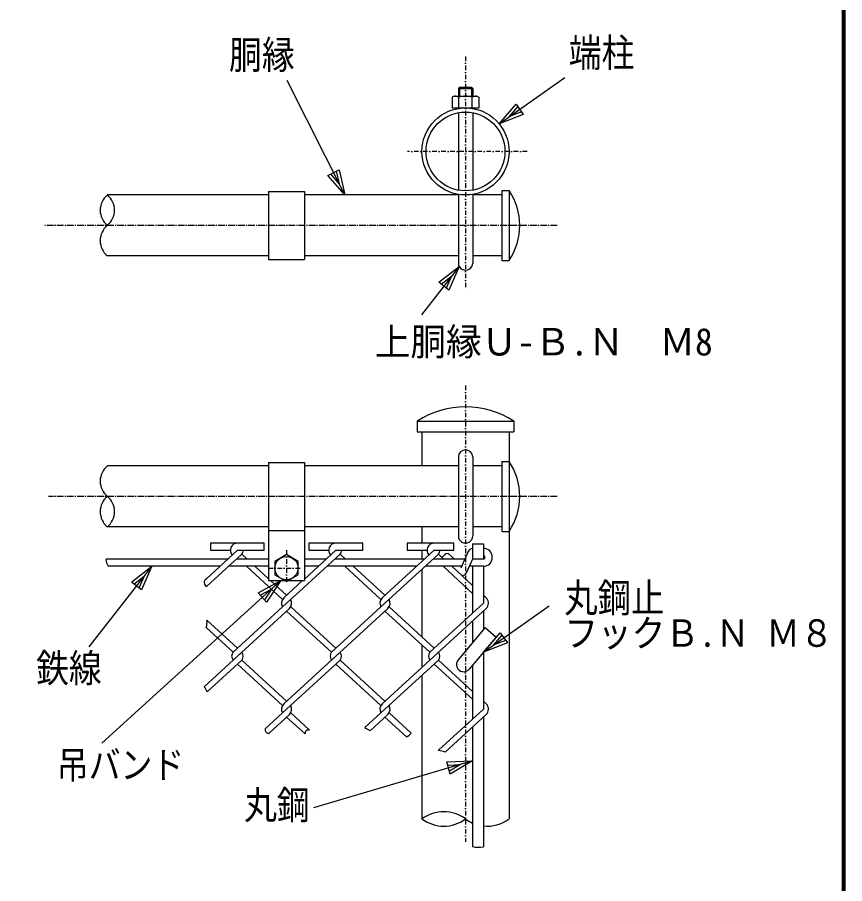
# Model space of a CAD drawing. Units: millimetres, scale not verified. Extents: x -2950 to 2950, y -2100 to 2100.
# Drawn here: x 1876 to 2800, y -434 to 533 of the extents above; entities that cross this region are included whole.
import ezdxf
from ezdxf.enums import TextEntityAlignment as Align

# ---------------------------------------------------------------- set-up
doc = ezdxf.new("R2010")
doc.units = ezdxf.units.MM
doc.header["$LTSCALE"] = 10
doc.linetypes.add('USER1', pattern=[1.125, 0.75, -0.125, 0.125, -0.125])
doc.linetypes.add('USER3', pattern=[1.01, 0.5, -0.25, 0.01, -0.25])
for name, color, linetype, lineweight in [('0-1_1', 7, 'Continuous', 25), ('0-2_0', 7, 'Continuous', 25), ('0-6_WAKU', 7, 'Continuous', 25)]:
    doc.layers.add(name, color=color, linetype=linetype, lineweight=lineweight)
doc.styles.add('ＭＳ ゴシック', font='')
doc.styles.get('ＭＳ ゴシック').set_extended_font_data('MS Gothic')

# ---------------------------------------------------------------- blocks, each defined once
blk = doc.blocks.new('C93')
at = {"layer": '0-1_1', "color": 4}
blk.add_line((40779.8, 18197.8), (40138.1, 19473.9), dxfattribs=at)
blk.add_lwpolyline([(40716.6, 18479.4), (40779.8, 18197.8), (40591.5, 18416.5)], close=True, dxfattribs=at)
blk.add_lwpolyline([(40685.3, 18463.7), (40716.9, 18322.9), (40622.8, 18432.2)], dxfattribs=at)
blk = doc.blocks.new('C94')
at = {"layer": '0-1_1', "color": 4}
blk.add_line((42504, 18991.8), (43237.7, 19508.9), dxfattribs=at)
blk.add_lwpolyline([(42773.2, 19095.9), (42504, 18991.8), (42692.5, 19210.3)], close=True, dxfattribs=at)
blk.add_lwpolyline([(42753, 19124.5), (42618.4, 19072.5), (42712.7, 19181.7)], dxfattribs=at)
blk = doc.blocks.new('C95')
at = {"layer": '0-1_1', "color": 4}
blk.add_line((40065.5, 14682.3), (38067.7, 12868.6), dxfattribs=at)
blk.add_lwpolyline([(39811.1, 14545.9), (40065.5, 14682.3), (39905.2, 14442.2)], close=True, dxfattribs=at)
blk.add_lwpolyline([(39834.6, 14520), (39961.8, 14588.2), (39881.7, 14468.1)], dxfattribs=at)
blk = doc.blocks.new('C96')
at = {"layer": '0-1_1', "color": 4}
blk.add_line((38624.6, 14842.3), (37922.4, 13942.2), dxfattribs=at)
blk.add_lwpolyline([(38397.2, 14664.6), (38624.6, 14842.3), (38507.6, 14578.4)], close=True, dxfattribs=at)
blk.add_lwpolyline([(38424.8, 14643), (38538.5, 14731.9), (38480, 14600)], dxfattribs=at)
blk = doc.blocks.new('C97')
at = {"layer": '0-1_1', "color": 4}
blk.add_line((42207.2, 12670.2), (40428.7, 12145), dxfattribs=at)
blk.add_lwpolyline([(41918.9, 12658), (42207.2, 12670.2), (41958.5, 12523.7)], close=True, dxfattribs=at)
blk.add_lwpolyline([(41928.8, 12624.4), (42073, 12630.5), (41948.6, 12557.3)], dxfattribs=at)

msp = doc.modelspace()

# ---------------------------------------------------------------- linework, layer by layer
at = {"layer": '0-1_1', "color": 4, "linetype": 'USER3'}
for p, q in [((2376.61, 489.1), (2376.61, 227.92)), ((2445.4, 383.25), (2311.81, 383.25)), ((2376.61, 121.82), (2376.61, -387.24)), ((2176.61, -61.79), (2176.61, -101.79)), ((2156.61, -81.79), (2196.61, -81.79))]:
    msp.add_line(p, q, dxfattribs=at)
at = {"layer": '0-1_1'}
for p, q in [((2369.8, 454.85), (2368.6, 453.65)), ((2369.8, 454.85), (2383.41, 454.85)), ((2383.41, 454.85), (2384.61, 453.65)), ((2364.11, 444.85), (2361.61, 443.7)), ((2368.6, 453.65), (2368.6, 444.85)), ((2368.6, 453.65), (2384.61, 453.65)), ((2384.61, 453.65), (2384.61, 444.85)), ((2361.61, 443.7), (2361.61, 431.85)), ((2369.11, 431.85), (2369.11, 443.7)), ((2384.1, 431.85), (2384.1, 443.7)), ((2361.61, 431.85), (2391.61, 431.85)), ((2368.6, 431.85), (2368.6, 431.19)), ((2368.6, 426.52), (2368.6, 339.99)), ((2384.61, 431.85), (2384.61, 431.19)), ((2384.61, 426.52), (2384.61, 339.99)), ((2156.61, 338.65), (2156.61, 262.65)), ((2156.61, 338.65), (2196.61, 338.65)), ((2196.61, 338.65), (2196.61, 262.65)), ((2417.21, 339.65), (2417.21, 261.65)), ((2417.21, 339.65), (2425.21, 339.65)), ((2425.21, 339.65), (2425.21, 261.65)), ((2156.61, 334.65), (1976.61, 334.65)), ((2368.6, 334.65), (2196.61, 334.65)), ((2368.6, 335.32), (2368.6, 258.65)), ((2384.61, 335.32), (2384.61, 258.65)), ((2417.21, 334.65), (2384.61, 334.65)), ((2156.61, 266.65), (1976.61, 266.65)), ((2156.61, 262.65), (2196.61, 262.65)), ((2368.6, 266.65), (2196.61, 266.65)), ((2417.21, 266.65), (2384.61, 266.65)), ((2417.21, 261.65), (2425.21, 261.65)), ((2322.6, 82.21), (2430.61, 82.21)), ((2322.6, 82.21), (2322.6, 70.21)), ((2430.61, 82.21), (2430.61, 70.21)), ((2322.6, 70.21), (2430.61, 70.21)), ((2328, 70.21), (2328, 32.21)), ((2425.21, 70.21), (2425.21, 37.21)), ((2368.6, 42.21), (2368.6, -45.79)), ((2384.61, 42.21), (2384.61, -45.79)), ((2156.61, 32.21), (1976.61, 32.21)), ((2156.61, 36.21), (2156.61, -95.79)), ((2156.61, 36.21), (2196.61, 36.21)), ((2196.61, 36.21), (2196.61, -95.79)), ((2368.6, 32.21), (2196.61, 32.21)), ((2417.21, 32.21), (2384.61, 32.21)), ((2417.21, 37.21), (2417.21, -40.79)), ((2417.21, 37.21), (2425.21, 37.21)), ((2425.21, 37.21), (2425.21, -40.79)), ((2156.61, -35.79), (1976.61, -35.79)), ((2368.6, -35.79), (2196.61, -35.79)), ((2328, -35.79), (2328, -53.87)), ((2417.21, -35.79), (2384.61, -35.79)), ((2156.61, -39.79), (2196.61, -39.79)), ((2417.21, -40.79), (2425.21, -40.79)), ((2425.21, -40.79), (2425.21, -361.79)), ((2384.52, -54.59), (2384.52, -71.79)), ((2384.52, -54.59), (2396.52, -54.59)), ((2396.52, -54.59), (2396.52, -71.79)), ((2087.25, -93.62), (2121.91, -61.87)), ((2087.47, -102.21), (2126.7, -66.26)), ((2132.73, -71.79), (2126.7, -66.26)), ((2196.61, -94.07), (2231.75, -61.87)), ((2231.75, -61.87), (2261.75, -61.87)), ((2242.58, -71.79), (2236.55, -66.26)), ((2283.6, -115.01), (2341.6, -61.87)), ((2286.68, -120.98), (2346.4, -66.26)), ((2328, -61.87), (2328, -71.79)), ((2352.43, -71.79), (2346.4, -66.26)), ((2364.27, -71.79), (2357.25, -65.36)), ((2379.51, -63.36), (2371.28, -81.92)), ((2111.08, -71.79), (1975.13, -71.79)), ((2156.61, -71.79), (2120.67, -71.79)), ((2123.14, -71.79), (2121.91, -70.66)), ((2220.92, -71.79), (2196.61, -71.79)), ((2330.77, -71.79), (2230.52, -71.79)), ((2232.99, -71.79), (2231.75, -70.66)), ((2375.77, -71.79), (2340.36, -71.79)), ((2347.2, -71.79), (2340.36, -71.79)), ((2342.84, -71.79), (2341.6, -70.66)), ((2384.52, -71.79), (2377.5, -87.61)), ((2396.52, -71.79), (2384.52, -71.79)), ((2102.35, -79.79), (1977.11, -79.79)), ((2156.61, -79.79), (2111.94, -79.79)), ((2156.61, -102.45), (2131.87, -79.79)), ((2156.61, -93.66), (2141.46, -79.79)), ((2212.19, -79.79), (2196.61, -79.79)), ((2322.04, -79.79), (2221.79, -79.79)), ((2282.13, -116.82), (2241.72, -79.79)), ((2286.68, -112.2), (2251.31, -79.79)), ((2328, -83.11), (2328, -158.86)), ((2355.93, -79.79), (2331.63, -79.79)), ((2384.52, -109.99), (2351.57, -79.79)), ((2372.22, -79.79), (2355.92, -79.79)), ((2384.52, -101.2), (2361.16, -79.79)), ((2396.52, -79.79), (2380.97, -79.79)), ((2384.52, -79.79), (2384.52, -131.98)), ((2396.52, -79.79), (2396.52, -120.98)), ((2156.61, -95.79), (2196.61, -95.79)), ((2176.83, -112.2), (2158.92, -95.79)), ((2173.75, -115.01), (2194.73, -95.79)), ((2172.28, -116.82), (2155.84, -101.75)), ((2400.1, -115.48), (2396.52, -112.2)), ((2176.83, -120.98), (2117.11, -175.71)), ((2181.38, -125.15), (2231.75, -171.31)), ((2286.68, -120.98), (2226.96, -175.71)), ((2291.22, -125.15), (2341.6, -171.31)), ((2396.52, -120.98), (2336.8, -175.71)), ((2179.9, -126.96), (2117.13, -184.48)), ((2176.83, -129.77), (2226.96, -175.71)), ((2289.75, -126.96), (2226.98, -184.48)), ((2286.68, -129.77), (2336.8, -175.71)), ((2399.6, -126.96), (2336.82, -184.48)), ((2396.52, -129.77), (2396.52, -150.85)), ((2087.77, -140.04), (2121.91, -171.31)), ((2384.52, -140.77), (2384.52, -165.15)), ((2087.12, -148.23), (2117.11, -175.71)), ((2398.74, -148.21), (2368.45, -184.31)), ((2398.74, -148.21), (2410.77, -158.77)), ((2410.77, -158.77), (2380.7, -194.59)), ((2328, -167.64), (2328, -192.56)), ((2084.7, -214.2), (2126.68, -175.72)), ((2173.75, -233.25), (2236.53, -175.72)), ((2396.52, -175.74), (2396.52, -239.22)), ((2087.93, -220.03), (2126.7, -184.5)), ((2172.28, -235.05), (2121.91, -188.89)), ((2176.83, -230.43), (2126.7, -184.5)), ((2176.83, -239.22), (2236.55, -184.5)), ((2282.13, -235.05), (2231.75, -188.89)), ((2286.68, -230.43), (2236.55, -184.5)), ((2283.6, -233.25), (2336.82, -184.48)), ((2286.68, -239.22), (2346.4, -184.5)), ((2384.52, -228.22), (2341.6, -188.89)), ((2384.52, -219.43), (2346.4, -184.5)), ((2384.52, -190.04), (2384.52, -250.22)), ((2328, -201.35), (2328, -361.79)), ((2399.75, -233.38), (2396.52, -230.43)), ((2176.83, -239.22), (2152.92, -261.13)), ((2286.68, -239.22), (2264.17, -259.85)), ((2396.52, -239.22), (2346.49, -285.06)), ((2179.9, -245.19), (2156.89, -266.28)), ((2176.83, -248.01), (2197.37, -266.83)), ((2181.38, -243.39), (2202.51, -262.75)), ((2289.75, -245.19), (2270.31, -263.01)), ((2286.68, -248.01), (2310.69, -270.01)), ((2291.22, -243.39), (2315.9, -266)), ((2399.6, -245.19), (2353.72, -287.23)), ((2396.52, -248.01), (2396.52, -393.07)), ((2384.52, -259), (2384.52, -392.42))]:
    msp.add_line(p, q, dxfattribs=at)
at = {"layer": '0-1_1', "color": 4}
for p, q in [((2369.8, 454.85), (2369.81, 444.85)), ((2383.41, 454.85), (2383.41, 444.85)), ((2369.52, 254.93), (2327.4, 200.94))]:
    msp.add_line(p, q, dxfattribs=at)
at = {"layer": '0-1_1', "color": 4, "linetype": 'USER1'}
for p, q in [((2478.96, 300.65), (1906.96, 300.65)), ((2478.96, -1.79), (1910.96, -1.79))]:
    msp.add_line(p, q, dxfattribs=at)
at = {"layer": '0-1_1'}
for points in [[(2364.11, 444.85), (2389.11, 444.85), (2391.61, 443.7), (2391.61, 431.85)], [(2121.91, -61.87), (2151.91, -61.87), (2151.91, -53.87), (2091.91, -53.87), (2091.91, -61.87), (2113.91, -61.87)], [(2261.75, -61.87), (2261.75, -53.87), (2201.75, -53.87), (2201.75, -61.87), (2223.75, -61.87)], [(2341.6, -61.87), (2363.6, -61.87), (2363.6, -53.87), (2311.6, -53.87), (2311.6, -61.87), (2333.6, -61.87)], [(2176.83, -120.98), (2191.23, -107.79), (2236.55, -66.26)]]:
    msp.add_lwpolyline(points, dxfattribs=at)
at = {"layer": '0-1_1', "color": 4}
msp.add_lwpolyline([(2346.78, 237.16), (2369.52, 254.93), (2357.82, 228.55)], close=True, dxfattribs=at)
msp.add_lwpolyline([(2349.54, 235.01), (2360.91, 243.89), (2355.06, 230.7)], dxfattribs=at)
at = {"layer": '0-1_1'}
msp.add_lwpolyline([(2176.61, -66.78), (2163.6, -74.28), (2163.6, -89.29), (2176.61, -96.8), (2189.61, -89.29), (2189.61, -74.28)], close=True, dxfattribs=at)
for centre, radius in [((2376.61, 383.25), 48.6), ((2376.61, 383.25), 44), ((2176.61, -81.79), 13)]:
    msp.add_circle(centre, radius, dxfattribs=at)
for centre, radius, start, end in [((2364.11, 433.43), 11.43, 64.02038, 90), ((2376.61, 419.95), 24.9, 72.4866, 107.51478), ((2389.11, 433.43), 11.43, 90, 115.97954), ((2367.83, 300.65), 69.38, 325.79449, 34.20584), ((2376.61, 258.65), 8, 179.99992, 0), ((2376.6, -0.91), 99.12, 56.99119, 123.00874), ((2376.6, 42.21), 8, 0, 179.99992), ((2367.83, -1.79), 69.38, 325.79449, 34.20584), ((2376.6, -45.79), 8, 179.99992, 0), ((2121.91, -61.87), 8, 90, 222.50017), ((2231.75, -61.87), 8, 90, 222.50017), ((2341.6, -61.87), 8, 90, 222.50017), ((2121.91, -61.87), 6.48, 317.50034, 0.00134), ((2231.75, -61.87), 6.48, 317.50034, 0.00134), ((2341.6, -61.87), 6.48, 317.50034, 0.00134), ((2385, -65.79), 6, 94.52752, 156.07887), ((2396.52, -69.79), 10, 270, 90), ((2396.52, -69.79), 2, 270, 90), ((2373.85, -85.99), 4, 207.26498, 336.07901), ((2179.23, -120.98), 8.1, 132.50044, 210.96289), ((2289.07, -120.98), 8.1, 132.50044, 210.96289), ((2394.13, -120.98), 8.1, 312.50125, 41.72022), ((2174.43, -120.98), 8.1, 312.50052, 30.96283), ((2284.28, -120.98), 8.1, 312.50052, 30.96283), ((2121.91, -180.1), 6.48, 137.49927, 222.50073), ((2121.91, -180.1), 6.48, 317.50034, 42.50064), ((2231.75, -180.1), 6.48, 137.49927, 222.50073), ((2231.75, -180.1), 6.48, 317.50034, 42.50064), ((2341.6, -180.1), 6.48, 137.49927, 222.50073), ((2341.6, -180.1), 6.48, 317.50034, 42.50064), ((2374.58, -189.45), 8, 139.99904, 320.00134), ((2179.23, -239.22), 8.1, 132.50044, 210.96289), ((2174.43, -239.22), 8.1, 312.50052, 30.96283), ((2289.07, -239.22), 8.1, 132.50044, 210.96289), ((2284.28, -239.22), 8.1, 312.50052, 30.96283), ((2394.13, -239.22), 8.1, 312.50125, 43.52454)]:
    msp.add_arc(centre, radius, start, end, dxfattribs=at)
at = {"layer": '0-1_1', "color": 4}
for centre, radius, start, end in [((1990.67, 317.65), 22.06, 129.59811, 230.40164), ((1962.54, 317.65), 22.06, 309.59845, 50.40183), ((1990.67, 283.65), 22.06, 129.59836, 230.40189), ((1990.67, 15.21), 22.06, 129.59811, 230.40164), ((1990.67, -18.79), 22.06, 129.59836, 230.40189), ((1962.54, -18.79), 22.06, 309.59845, 50.40155), ((2359.65, -76.76), 11.64, 101.88753, 144.47858), ((1986.58, -71.76), 11.68, 180.13562, 223.44576), ((2089.51, -97.86), 4.8, 118.06473, 244.84522), ((2066.52, -142.47), 21.4, 344.38525, 6.53153), ((2071.99, -225.04), 16.7, 17.46593, 40.48177), ((2280.31, -236.04), 28.76, 235.85553, 249.65012), ((2156.96, -262.11), 4.16, 166.37213, 269.05505), ((2201.13, -266.3), 3.8, 68.83014, 188.02585), ((2307.12, -260), 10.63, 289.60766, 325.64575), ((2338.08, -331.92), 47.34, 70.71227, 80.06109), ((2352.31, -394.7), 40.91, 53.55557, 126.44482), ((2352.31, -328.88), 40.91, 233.55557, 306.44443), ((2400.91, -328.88), 40.91, 233.55563, 246.3927), ((2400.91, -328.88), 40.91, 263.85135, 306.44482), ((2391.93, -366.89), 26.59, 253.82394, 279.94732)]:
    msp.add_arc(centre, radius, start, end, dxfattribs=at)
at = {"layer": '0-6_WAKU'}
msp.add_lwpolyline([(-2699.92, 1950.16), (2800.08, 1950.16), (2800.08, -1949.84), (-2699.92, -1949.84)], close=True, dxfattribs=at)
for points in [[(2798.74, 1948.83), (2798.74, -1948.51), (-2698.59, -1948.51)], [(2797.41, 1947.49), (2797.41, -1947.17), (-2697.26, -1947.17)]]:
    msp.add_lwpolyline(points, dxfattribs=at)

# ---------------------------------------------------------------- block references
at = {"layer": '0-2_0', "xscale": 0.1, "yscale": 0.1}
for name, p in [('C94', (-1836.2, -1485.13)), ('C93', (-1836.2, -1485.13)), ('C96', (-1836.2, -1564.02)), ('C95', (-1836.2, -1564.02)), ('C94', (-1853.87, -2074.92)), ('C97', (-1836.2, -1564.02))]:
    msp.add_blockref(name, p, dxfattribs=at)

# ---------------------------------------------------------------- texts
at = {"layer": '0-1_1', "color": 4, "style": 'ＭＳ ゴシック'}
for s, height, width, p in [('端柱', 31.6, 0.85, (2491.91, 468.19)), ('胴縁', 31.6, 0.85, (2112.51, 465.86)), ('上胴縁Ｕ-Ｂ.Ｎ\u3000Ｍ8', 30.67, 0.95, (2275.32, 146.32)), ('丸鋼止', 32.11, 0.85, (2486.92, -140.79)), ('フックＢ.Ｎ Ｍ８', 30.64, 0.9, (2486.92, -178.84)), ('鉄線', 31.6, 0.85, (1896.99, -218.71)), ('吊バンド', 30.65, 0.85, (1920.27, -325.89)), ('丸鋼', 31.6, 0.85, (2129.34, -371.59))]:
    msp.add_text(s, height=height, dxfattribs=dict(at, width=width)).set_placement(p, align=Align.BOTTOM_LEFT)

doc.saveas('drawing.dxf')
